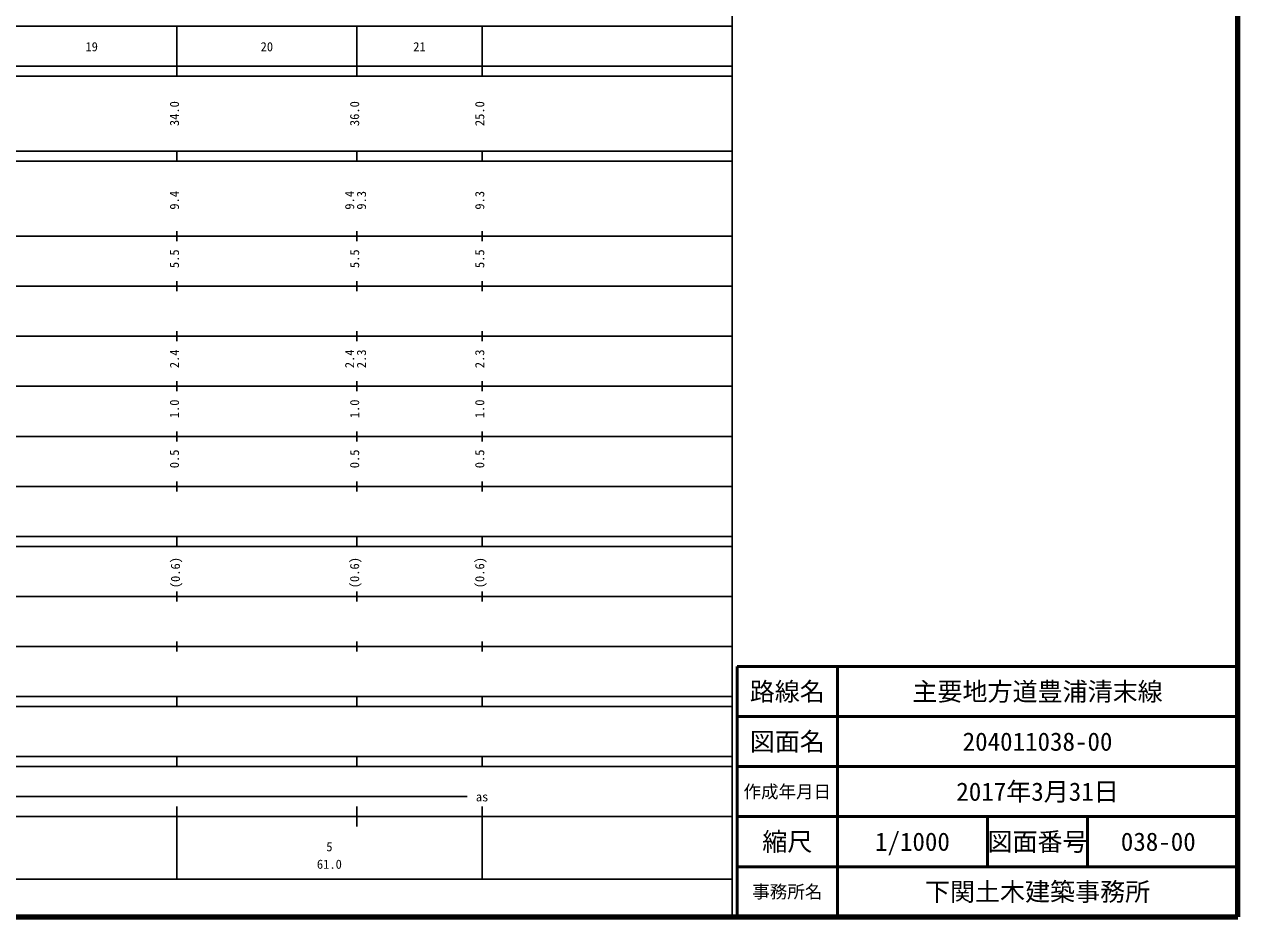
# Model space of a CAD drawing. Units: millimetres on the paper, enlarged 1000 times. Extents: x 40000 to 680000, y 20000 to 380000.
# Drawn here: x 437532 to 680000, y 20000 to 198357 of the extents above; entities that cross this region are included whole.
import ezdxf
from ezdxf.enums import TextEntityAlignment as Align

# ---------------------------------------------------------------- set-up
doc = ezdxf.new("R2010")
doc.units = ezdxf.units.MM
doc.header["$LTSCALE"] = 1000
for name, color, linetype, lineweight in [('M-TTL', 2, 'Continuous', 140), ('M-TTL-BAND', 7, 'Continuous', 25), ('M-TTL-FRAM', 2, 'Continuous', 50), ('M-TTL-LINE', 7, 'Continuous', 50)]:
    doc.layers.add(name, color=color, linetype=linetype, lineweight=lineweight)
doc.layers.add('M-TTL-TXT', color=7, linetype='Continuous')
doc.styles.add('ＭＳ ゴシック', font='')
doc.styles.get('ＭＳ ゴシック').set_extended_font_data('MS Gothic')

msp = doc.modelspace()

# ---------------------------------------------------------------- linework, layer by layer
at = {"layer": 'M-TTL'}
for p, q in [((680000, 20000), (680000, 380000)), ((40000, 20000), (680000, 20000))]:
    msp.add_line(p, q, dxfattribs=at)
at = {"layer": 'M-TTL-BAND'}
for p, q in [((579000, 20000), (579000, 370000)), ((68000, 198000), (579000, 198000)), ((468000, 188000), (468000, 198000)), ((504000, 188000), (504000, 198000)), ((529000, 188000), (529000, 198000)), ((40000, 190000), (579000, 190000)), ((40000, 188000), (579000, 188000)), ((40000, 173000), (579000, 173000)), ((468000, 171000), (468000, 173000)), ((504000, 171000), (504000, 173000)), ((529000, 171000), (529000, 173000)), ((40000, 171000), (579000, 171000)), ((40000, 156000), (579000, 156000)), ((468000, 155000), (468000, 157000)), ((504000, 155000), (504000, 157000)), ((529000, 155000), (529000, 157000)), ((46000, 146000), (579000, 146000)), ((468000, 145000), (468000, 147000)), ((504000, 145000), (504000, 147000)), ((529000, 145000), (529000, 147000)), ((52000, 136000), (579000, 136000)), ((468000, 135000), (468000, 137000)), ((504000, 135000), (504000, 137000)), ((529000, 135000), (529000, 137000)), ((468000, 125000), (468000, 127000)), ((504000, 125000), (504000, 127000)), ((529000, 125000), (529000, 127000)), ((46000, 126000), (579000, 126000)), ((468000, 115000), (468000, 117000)), ((504000, 115000), (504000, 117000)), ((529000, 115000), (529000, 117000)), ((52000, 116000), (579000, 116000)), ((468000, 105000), (468000, 107000)), ((504000, 105000), (504000, 107000)), ((529000, 105000), (529000, 107000)), ((46000, 106000), (579000, 106000)), ((40000, 96000), (579000, 96000)), ((468000, 94000), (468000, 96000)), ((504000, 94000), (504000, 96000)), ((529000, 94000), (529000, 96000)), ((40000, 94000), (579000, 94000)), ((468000, 83000), (468000, 85000)), ((504000, 83000), (504000, 85000)), ((529000, 83000), (529000, 85000)), ((49000, 84000), (579000, 84000)), ((40000, 74000), (579000, 74000)), ((468000, 73000), (468000, 75000)), ((504000, 73000), (504000, 75000)), ((529000, 73000), (529000, 75000)), ((40000, 64000), (579000, 64000)), ((468000, 62000), (468000, 64000)), ((504000, 62000), (504000, 64000)), ((529000, 62000), (529000, 64000)), ((40000, 62000), (579000, 62000)), ((40000, 52000), (579000, 52000)), ((468000, 50000), (468000, 52000)), ((504000, 50000), (504000, 52000)), ((529000, 50000), (529000, 52000)), ((40000, 50000), (579000, 50000)), ((71000, 44000), (526000, 44000)), ((468000, 27500), (468000, 42000)), ((504000, 38000), (504000, 42000)), ((529000, 27500), (529000, 42000)), ((40000, 40000), (579000, 40000)), ((68000, 27500), (579000, 27500))]:
    msp.add_line(p, q, dxfattribs=at)
at = {"layer": 'M-TTL-FRAM'}
for p, q in [((680000, 70000), (580000, 70000)), ((580000, 70000), (580000, 20000))]:
    msp.add_line(p, q, dxfattribs=at)
at = {"layer": 'M-TTL-LINE'}
for p, q in [((600000, 70000), (600000, 20000)), ((680000, 60000), (580000, 60000)), ((680000, 50000), (580000, 50000)), ((680000, 40000), (580000, 40000)), ((630000, 40000), (630000, 30000)), ((650000, 40000), (650000, 30000)), ((680000, 30000), (580000, 30000))]:
    msp.add_line(p, q, dxfattribs=at)

# ---------------------------------------------------------------- texts
at = {"layer": 'M-TTL-BAND', "style": 'ＭＳ ゴシック'}
for s, p in [('19', (451000, 192405)), ('20', (486000, 192405)), ('21', (516500, 192405)), ('as', (529000, 42500)), ('5', (498500, 32523)), ('61.0', (498500, 29033))]:
    msp.add_text(s, height=1833, dxfattribs=at).set_placement(p, align=Align.BOTTOM_CENTER)
for s, p in [('34.0', (469000, 180500)), ('36.0', (505000, 180500)), ('25.0', (530000, 180500)), ('9.4', (469000, 163174)), ('9.4', (504000, 163174)), ('9.3', (506370, 163174)), ('9.3', (530000, 163174)), ('5.5', (469000, 151500)), ('5.5', (505000, 151500)), ('5.5', (530000, 151500)), ('2.4', (469000, 131500)), ('2.4', (504000, 131500)), ('2.3', (506370, 131500)), ('2.3', (530000, 131500)), ('1.0', (469000, 121500)), ('1.0', (505000, 121500)), ('1.0', (530000, 121500)), ('0.5', (469000, 111500)), ('0.5', (505000, 111500)), ('0.5', (530000, 111500)), ('(0.6)', (469196, 88773)), ('(0.6)', (505000, 88764)), ('(0.6)', (530000, 88764))]:
    msp.add_text(s, height=1833, rotation=90, dxfattribs=at).set_placement(p, align=Align.BOTTOM_CENTER)
at = {"layer": 'M-TTL-TXT', "style": 'ＭＳ ゴシック'}
for s, height, p in [('路線名', 3666, (590000, 65000)), ('路線名', 3666, (590000, 65000)), ('主要地方道豊浦清末線', 3666, (640000, 65000)), ('図面名', 3666, (590000, 55000)), ('図面名', 3666, (590000, 55000)), ('204011038-00', 3666, (640000, 55000)), ('作成年月日', 2566, (590000, 45000)), ('作成年月日', 2566, (590000, 45000)), ('2017年3月31日', 3666, (640000, 45000)), ('縮尺', 3666, (590000, 35000)), ('縮尺', 3666, (590000, 35000)), ('1/1000', 3666, (615000, 35000)), ('図面番号', 3666, (640000, 35000)), ('図面番号', 3666, (640000, 35000)), ('038-00', 3666, (664125, 35000)), ('下関土木建築事務所', 3666, (640000, 25000)), ('事務所名', 2566, (590000, 25000)), ('事務所名', 2566, (590000, 25000))]:
    msp.add_text(s, height=height, dxfattribs=at).set_placement(p, align=Align.MIDDLE_CENTER)

doc.saveas('drawing.dxf')
